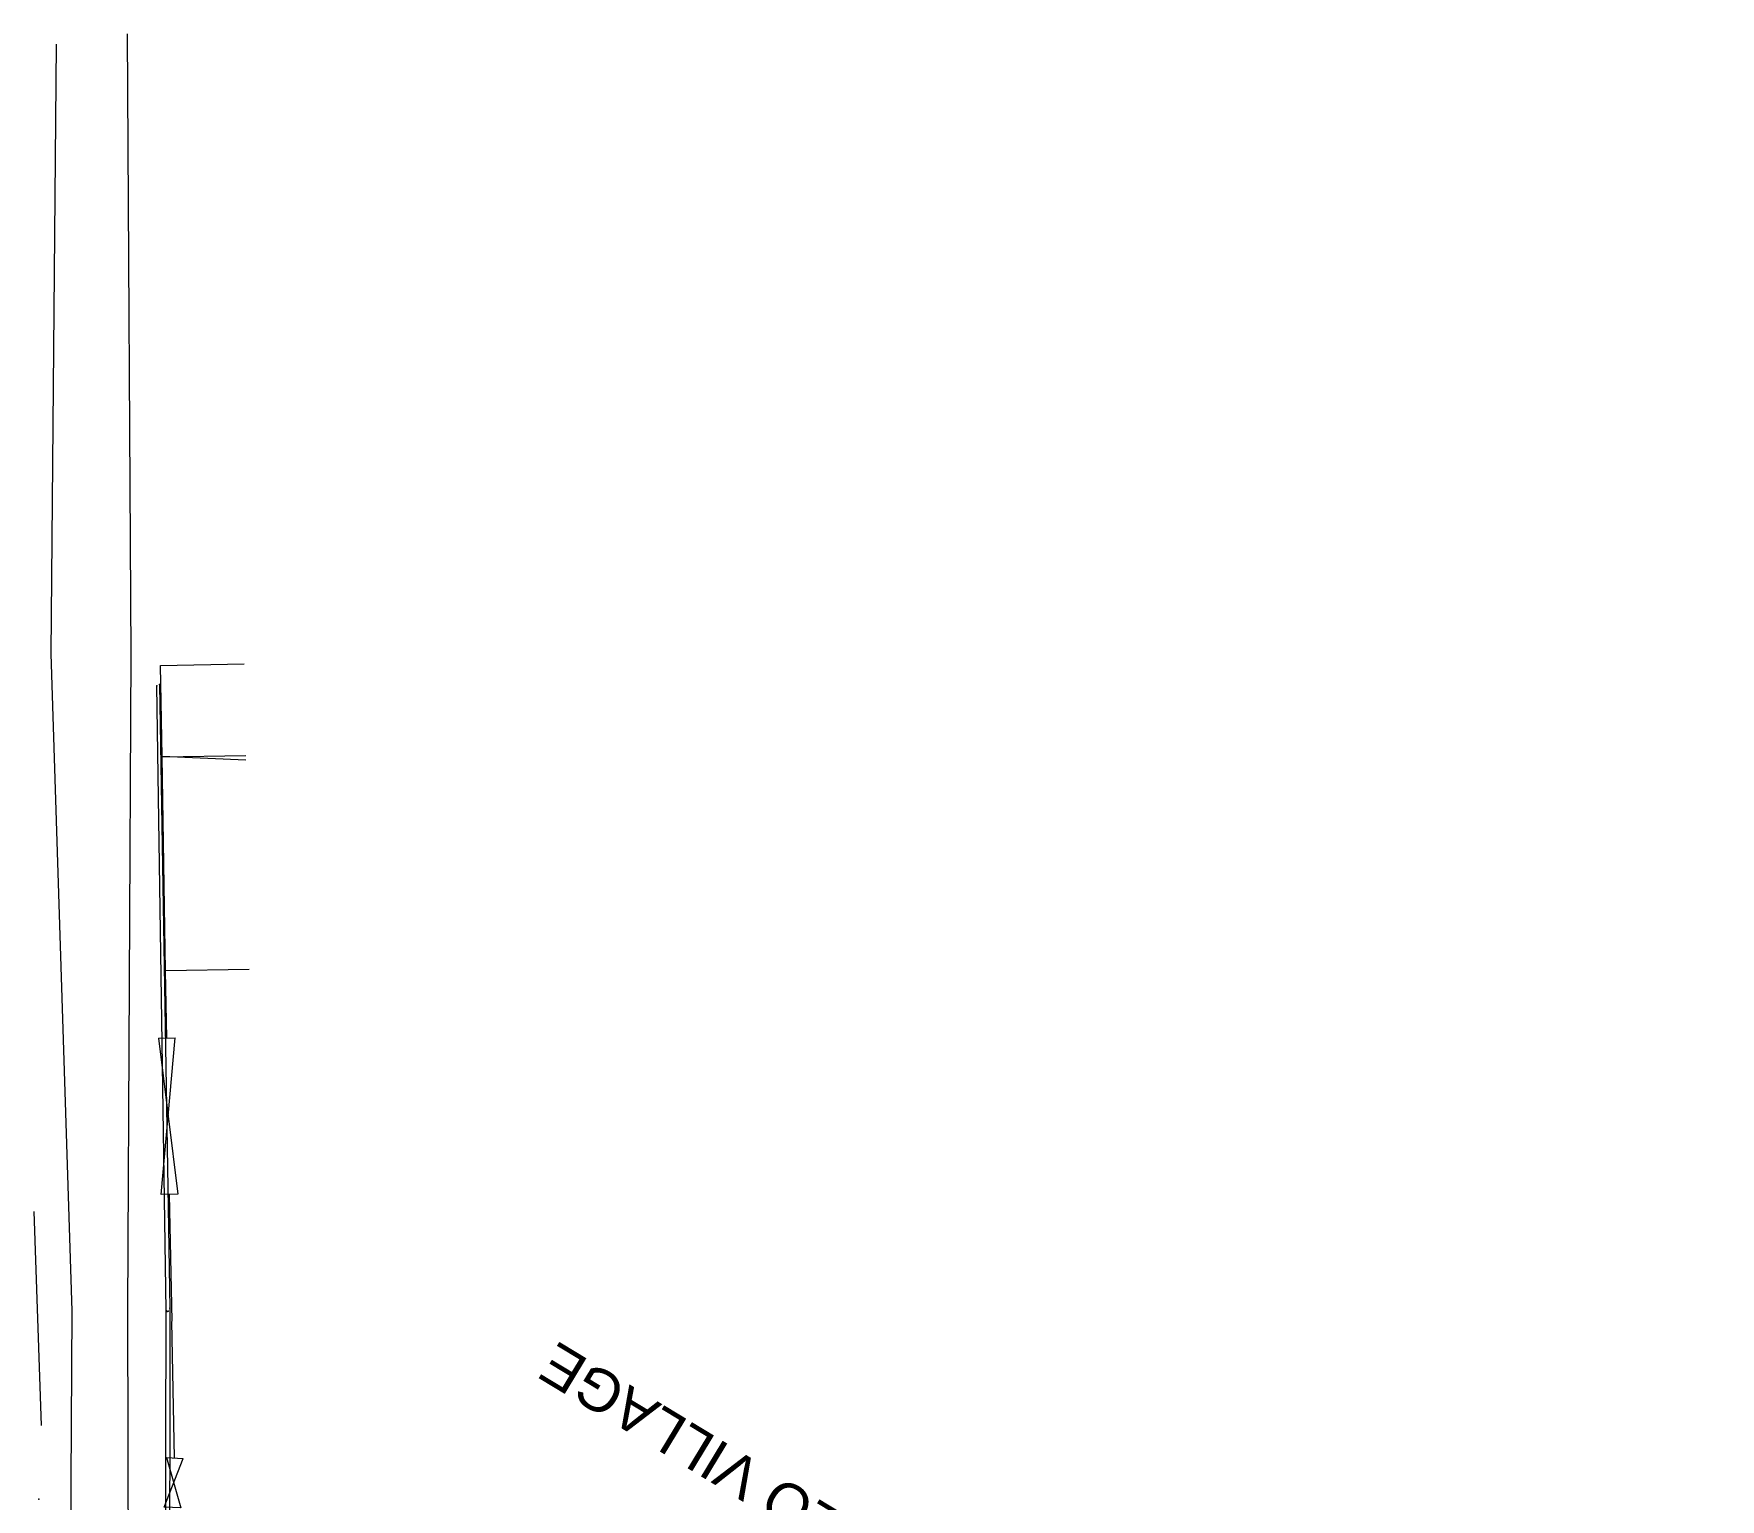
# Model space of a CAD drawing. Header units: metres. Extents: x 593168 to 611286, y 3401475 to 3412398.
# Drawn here: x 603263.5 to 603364.5, y 3406358.8 to 3406446.6 of the extents above; entities that cross this region are included whole.
import ezdxf

# ---------------------------------------------------------------- set-up
doc = ezdxf.new("R2010")
doc.units = ezdxf.units.M
doc.header["$MEASUREMENT"] = 0
for name, color, linetype, lineweight in [('Compound Wall', 251, 'Continuous', 0), ('Drain Bottom', 5, 'Continuous', 0), ('Drain Top', 5, 'Continuous', 0), ('Gate', 251, 'Continuous', 0), ('Residential Building Pucca', 251, 'Continuous', 0), ('Residential Building Semipucca', 251, 'Continuous', 0), ('Subroad Edge', 34, 'Continuous', 0), ('Village Name', 7, 'Continuous', 0)]:
    doc.layers.add(name, color=color, linetype=linetype, lineweight=lineweight)
doc.styles.add('Vill txt', font='arial_0.ttf', dxfattribs={"height": 3})

# ---------------------------------------------------------------- blocks, each defined once
blk = doc.blocks.new('GT')
at = {"layer": 'Gate'}
for p, q in [((-0.5, -0.5), (-0.5, 0.5)), ((-0.5, 0.5), (0.5, -0.5)), ((0.5, 0.5), (0.5, -0.5))]:
    blk.add_line(p, q, dxfattribs=at)
blk.add_lwpolyline([(0.5, 0.5), (-0.5, -0.5)], dxfattribs=at)

msp = doc.modelspace()

# ---------------------------------------------------------------- linework, layer by layer
at = {"layer": 'Compound Wall'}
for points in [[(603271.5055, 3406386.3856, 259.1971), (603271.4326, 3406390.4132, 258.7763)], [(603271.9541, 3406361.2501, 260.0569), (603271.7971, 3406369.4188, 259.3801), (603271.8301, 3406369.4457, 259.3571), (603271.6652, 3406377.0215, 259.1593)], [(603263.5321, 3406376.01, 261.2166), (603263.9808, 3406363.189, 260.2388)]]:
    msp.add_polyline3d(points, dxfattribs=at)
at = {"layer": 'Drain Bottom'}
for p in [(603271.518, 3406370.018, 259.687), (603271.584, 3406370.023, 259.678)]:
    msp.add_point(p, dxfattribs=at)
at = {"layer": 'Drain Top'}
for points in [[(603271.3653, 3406328.9699, 259.9519), (603271.4711, 3406370.068, 260.0239), (603270.909, 3406407.4999, 260.0389)], [(603271.0735, 3406407.5713, 259.873), (603271.6927, 3406370.2015, 259.9799), (603271.6415, 3406328.9444, 260.0659)]]:
    msp.add_polyline3d(points, dxfattribs=at)
for p in [(603270.909, 3406407.5, 260.039), (603271.073, 3406407.571, 259.873), (603271.471, 3406370.068, 260.024), (603271.693, 3406370.202, 259.98), (603263.84, 3406358.764, 260.008)]:
    msp.add_point(p, dxfattribs=at)
at = {"layer": 'Residential Building Pucca'}
msp.add_polyline3d([(603276.233, 3406403.0456, 260.0199), (603271.2211, 3406403.2558, 260.0199), (603271.1292, 3406408.7098, 260.0009), (603276.1269, 3406408.8019, 260.0009)], dxfattribs=at)
at = {"layer": 'Residential Building Semipucca'}
msp.add_polyline3d([(603276.428, 3406390.5059, 258.7763), (603271.4301, 3406390.4273, 258.7763), (603271.2288, 3406403.2308, 260.0139), (603276.2267, 3406403.3094, 260.0139)], dxfattribs=at)
at = {"layer": 'Subroad Edge'}
for points in [[(603264.8681, 3406445.9236, 260.1609), (603264.5539, 3406409.4008, 260.0909), (603265.8127, 3406370.0446, 260.1729), (603265.601, 3406332.5361, 260.0689), (603266.2023, 3406325.5476, 260.0729), (603270.8583, 3406319.4564, 260.0789), (603302.2971, 3406299.6466, 260.1649), (603314.2538, 3406291.8975, 260.1379), (603332.0427, 3406281.1415, 260.0489), (603353.6978, 3406269.1764, 260.0569)], [(603269.1338, 3406446.5546, 260.1699), (603269.3543, 3406409.3714, 260.0749), (603269.1446, 3406370.0712, 260.1029), (603269.2501, 3406330.3642, 260.1129), (603270.0966, 3406325.9632, 259.9889), (603272.558, 3406322.5174, 260.0229), (603303.7864, 3406302.2577, 260.1249), (603315.7717, 3406294.0254, 260.0389), (603333.3927, 3406283.0355, 259.9499), (603334.3728, 3406283.1482, 259.9639), (603335.1213, 3406284.038, 259.9409), (603343.4218, 3406297.4393, 259.724), (603353.8031, 3406314.1368, 259.9259), (603364.5424, 3406332.0654, 259.731)]]:
    msp.add_polyline3d(points, dxfattribs=at)

# ---------------------------------------------------------------- block references
at = {"layer": 'Gate', "yscale": 0.9997078268804608}
for p, xscale, zscale, rotation in [((603271.5864, 3406381.709, 156.3202), 9.36436524572861, 9.36436524572861, 91.05007545889711), ((603271.9164, 3406359.7584, 156.3202), 2.970428722229555, 2.970428722229555, 87.0500754593879)]:
    msp.add_blockref('GT', p, dxfattribs=dict(at, xscale=xscale, zscale=zscale, rotation=rotation))

# ---------------------------------------------------------------- texts
at = {"layer": 'Village Name', "style": 'Vill txt'}
msp.add_text('JASPALO VILLAGE', height=2.5, rotation=148.81202, dxfattribs=at).set_placement((603321.6168, 3406352.0869, 156.3202))

doc.saveas('drawing.dxf')
